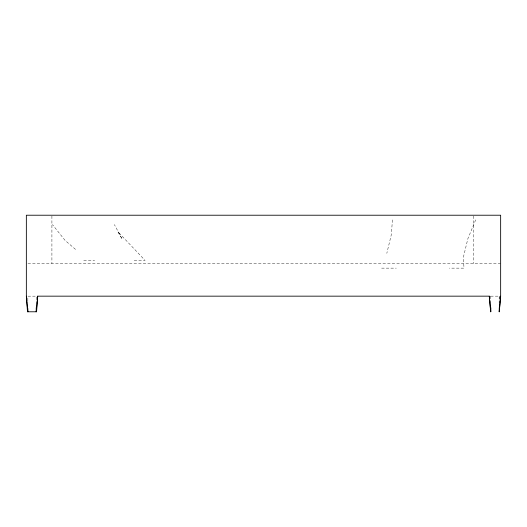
<?xml version="1.0" encoding="UTF-8"?>
<svg xmlns="http://www.w3.org/2000/svg" width="527" height="527" viewBox="0 0 527 527"><rect width="100%" height="100%" fill="white"/><g stroke="black" fill="none" stroke-linecap="round" stroke-linejoin="round"><path stroke-width="0.4" stroke-dasharray="2.63 1.98" d="M392.457 219.897L391.304 234.719L386.811 253.316M475.657 219.897L467.851 238.764L463.358 257.354L464.004 268.138L449.379 268.138M83.767 260.378L94.649 260.378M134.181 260.378L145.063 260.378L117.877 231.728L122.211 239.199L114.385 224.594M27.951 263.5L500.65 263.5M381.647 268.138L396.264 268.138M490.67 296.161L499.267 296.161L499.267 302.742M75.519 249.383L65.137 240.457L52.463 224.594M499.168 296.161L499.168 302.742M490.769 296.161L490.769 304.382M473.668 216.03L473.668 263.5M51.909 216.03L51.909 263.5M36.225 304.382L36.225 296.161L27.839 296.161L27.839 302.742"/><path stroke-width="0.79" d="M490.769 307.669L490.769 311.78L489.287 296.161L37.713 296.161L36.554 311.78L27.509 311.78L26.35 296.161L26.35 215.22L500.65 215.22L500.65 296.161L499.267 311.78L499.267 307.669M499.168 311.78L500.65 296.161M37.713 296.161L36.225 311.78L36.225 307.669M26.35 296.161L27.839 311.78L27.839 308.493M489.287 296.161L490.67 311.78L490.67 307.669"/></g></svg>
